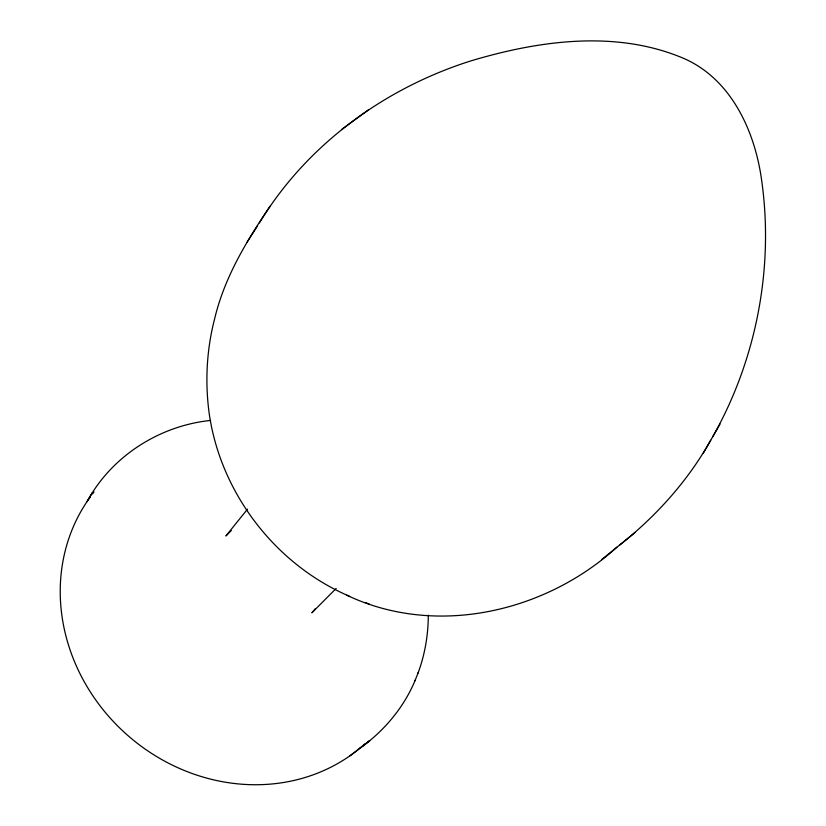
<?xml version="1.0" encoding="UTF-8"?>
<svg xmlns="http://www.w3.org/2000/svg" width="826" height="826" viewBox="0 0 826 826"><rect width="100%" height="100%" fill="white"/><g stroke="black" fill="none" stroke-linecap="round" stroke-linejoin="round"><path stroke-width="1.24" d="M428.302 615.153C428.26 634.874 424.905 654.626 418.018 673.118M359.837 748.304C383.997 731.072 403.904 707.583 415.261 680.046M414.951 680.83L418.317 672.343M712.786 436.665C757.07 358.432 774.643 264.909 761.004 175.969C753.549 127.968 729.461 77.386 682.173 57.748C614.978 29.829 538.273 40.629 470.51 61.01C384.255 88.361 306.58 145.066 259.405 222.906M619.624 545.088C656.092 516.25 687.903 480.928 710.69 440.268M703.308 453.144L720.004 424.079M270.143 206.18C246.499 240.934 224.207 277.897 214.533 319.239C206.572 349.966 204.931 382.221 209.215 413.65C220.687 493.287 275.636 564.808 349.656 596.341M88.031 499.947C112.708 455.446 160.213 425.596 210.578 420.444M86.947 501.702L92.388 492.709M246.871 242.503L257.526 225.911M314.551 609.846L315.16 609.01L311.856 612.84L336.161 588.432M247.501 509.136L225.901 535.971L231.259 530.602M346.817 595.216C436.035 637.569 545.408 612.273 616.805 547.256M601.514 559.698L635.039 532.553M349.925 755.831L369.666 740.674L362.975 745.806M368.582 109.734L341.541 129.558M365.753 602.681L369.346 604.105M364.658 744.154A185.509 168.174 41.9 0 1 125.521 733.447A185.509 168.174 41.9 0 1 90.354 496.829M92.522 493.927A185.509 168.174 41.9 0 1 93.999 492.017"/></g></svg>
